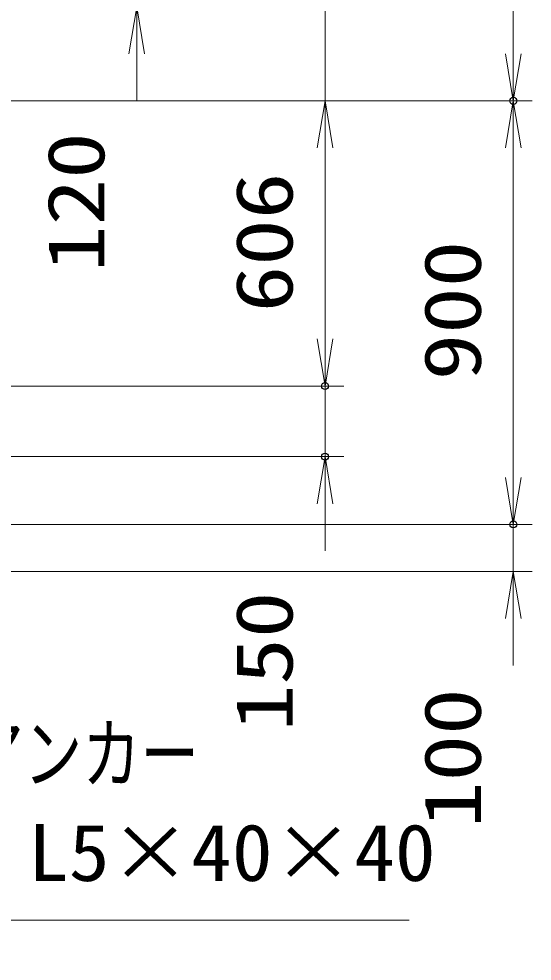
# Model space of a CAD drawing. Units: millimetres at full size. Extents: x -11880 to 11880, y -8400 to 8400.
# Drawn here: x 6070 to 7161, y -2681 to -679 of the extents above; entities that cross this region are included whole.
import ezdxf
from ezdxf.enums import TextEntityAlignment as Align

# ---------------------------------------------------------------- set-up
doc = ezdxf.new("R2010")
doc.units = ezdxf.units.MM
doc.header["$LTSCALE"] = 30
doc.header["$PDMODE"] = 32
doc.header["$PDSIZE"] = 15
doc.layers.add('0-4_寸法線', color=4, linetype='Continuous', lineweight=18)
doc.layers.add('0-5_0', color=7, linetype='Continuous', lineweight=18)
doc.layers.add('0-6_Defpoints', color=7, linetype='Continuous')
doc.styles.add('ＭＳ ゴシック', font='')
doc.styles.get('ＭＳ ゴシック').set_extended_font_data('MS Gothic')

# ---------------------------------------------------------------- blocks, each defined once
blk = doc.blocks.new('_Open')
at = {"layer": '0-5_0', "color": 4}
blk.add_line((-30, 5), (0, 0), dxfattribs=at)
blk.add_lwpolyline([(-30, -5), (0, 0), (-30, 0)], dxfattribs=at)
blk = doc.blocks.new('S288')
at = {"layer": '0-4_寸法線'}
for points in [[(11279742.6, 80232718.7), (11236086.6, 80232718.7), (11216606.1, 80281064.2), (11215484.9, 80283846.8)], [(11217069.9, 80281251.1), (11215484.9, 80283846.8), (11216142.3, 80280877.3)]]:
    blk.add_lwpolyline(points, dxfattribs=at)
at = {"layer": '0-4_寸法線', "color": 254, "style": 'ＭＳ ゴシック'}
for s, width, p in [('ベースアンカー', 0.75, (11240286.6, 80240419.3)), ('SS400 L5×40×40', 1.05, (11239854.6, 80234119.3))]:
    blk.add_text(s, height=3637, dxfattribs=dict(at, width=width)).set_placement(p, align=Align.BOTTOM_LEFT)
blk = doc.blocks.new('S289')
at = {"layer": '0-4_寸法線'}
for points in [[(11274581.6, 80222899.4), (11230493.6, 80222899.4), (11215385, 80259579.7), (11214242.5, 80262353.6)], [(11215847.4, 80259770.1), (11214242.5, 80262353.6), (11214922.7, 80259389.3)]]:
    blk.add_lwpolyline(points, dxfattribs=at)
at = {"layer": '0-4_寸法線', "color": 254, "style": 'ＭＳ ゴシック', "width": 0.95}
blk.add_text('異形丸鋼 SD295 D16', height=3637, dxfattribs=at).set_placement((11233541.6, 80224300), align=Align.BOTTOM_LEFT)

msp = doc.modelspace()

# ---------------------------------------------------------------- linework, layer by layer
at = {"layer": '0-4_寸法線'}
for p, q in [((7121.1, -853.37), (7121.1, 1146.63)), ((6721.1, -853.37), (6721.1, -653.37)), ((6321.1, -753.37), (6321.1, -853.37)), ((5063.88, -853.37), (6761.1, -853.37)), ((5163.88, -853.37), (6761.1, -853.37)), ((5163.88, -853.37), (7161.1, -853.37)), ((5163.88, -853.37), (7161.1, -853.37)), ((6721.1, -853.37), (6721.1, -1459.37)), ((7121.1, -1753.37), (7121.1, -853.37)), ((6721.1, -953.37), (6721.1, -1053.37)), ((6721.1, -1359.37), (6721.1, -1259.37)), ((4813.88, -1459.37), (6761.1, -1459.37)), ((4813.88, -1459.37), (6761.1, -1459.37)), ((6721.1, -1459.37), (6721.1, -1609.37)), ((7121.1, -1653.37), (7121.1, -1553.37)), ((4813.88, -1609.37), (6761.1, -1609.37)), ((6721.1, -1709.37), (6721.1, -1809.37)), ((5213.88, -1753.37), (7161.1, -1753.37)), ((5288.88, -1753.37), (7161.1, -1753.37)), ((7121.1, -1853.37), (7121.1, -1753.37)), ((5213.88, -1853.37), (7161.1, -1853.37)), ((7121.1, -1953.37), (7121.1, -2053.37))]:
    msp.add_line(p, q, dxfattribs=at)
at = {"layer": '0-6_Defpoints'}
for p in [(7121.1, -853.37), (6721.1, -1459.37), (6721.1, -1609.37), (7121.1, -1753.37)]:
    msp.add_point(p, dxfattribs=at)

# ---------------------------------------------------------------- block references
at = {"layer": '0-4_寸法線', "xscale": 3.333333, "yscale": 3.333333}
for p, rotation in [((6321.1, -653.37), 90), ((7121.1, -853.37), 270), ((6721.1, -853.37), 90), ((6721.1, -853.37), 90), ((7121.1, -853.37), 90), ((6721.1, -1459.37), 270), ((6721.1, -1459.37), 270), ((6721.1, -1609.37), 90), ((7121.1, -1753.37), 270), ((7121.1, -1753.37), 270), ((7121.1, -1853.37), 90)]:
    msp.add_blockref('_Open', p, dxfattribs=dict(at, rotation=rotation))
at = {"layer": '0-4_寸法線', "xscale": 0.03333333, "yscale": 0.03333333}
for name in ['S288', 'S289']:
    msp.add_blockref(name, (-369091.3, -2677017.73), dxfattribs=at)

# ---------------------------------------------------------------- texts
at = {"layer": '0-4_寸法線', "color": 254, "style": 'ＭＳ ゴシック', "width": 1.2}
for s, p in [('120', (6288.42, -1216.93)), ('606', (6688.42, -1302.77)), ('900', (7088.42, -1447.37)), ('150', (6688.42, -2192.86)), ('100', (7088.42, -2398.57))]:
    msp.add_text(s, height=121.2, rotation=90, dxfattribs=at).set_placement(p, align=Align.BOTTOM_LEFT)

doc.saveas('drawing.dxf')
